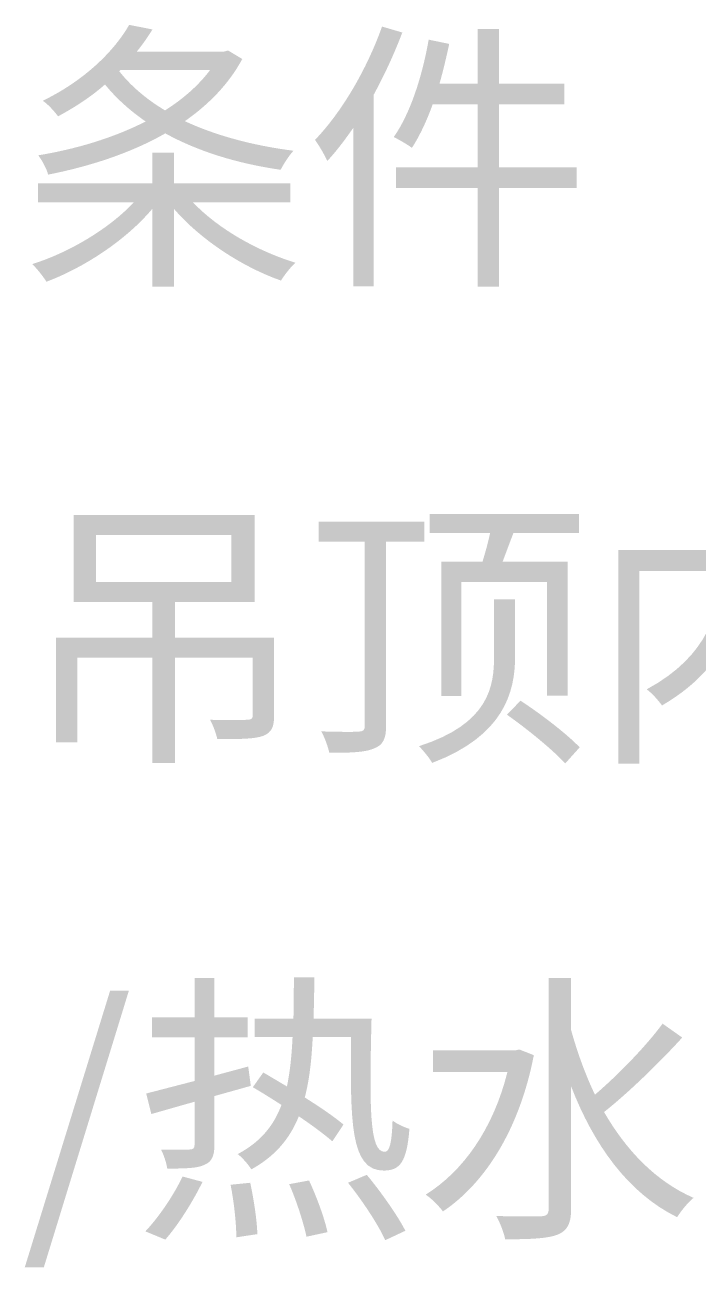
# Model space of a CAD drawing. Header units: millimetres. Extents: x -4600 to 229000, y -4300 to 19460.
# Drawn here: x 219349 to 220028, y 14384 to 15636 of the extents above; entities that cross this region are included whole.
import ezdxf

# ---------------------------------------------------------------- set-up
doc = ezdxf.new("R2010")
doc.units = ezdxf.units.MM
doc.header["$LTSCALE"] = 100
doc.layers.add('R2-LEGEND', color=7, linetype='Continuous', lineweight=18)

# ---------------------------------------------------------------- blocks, each defined once
blk = doc.blocks.new('A06_SHEET')
at = {"layer": 'R2-LEGEND'}
h = blk.add_hatch(color=256, dxfattribs=at)
edge = h.paths.add_edge_path()
edge.add_spline(control_points=[(19454.3, 15636.2), (19439.4, 15610.2), (19409.9, 15580.4), (19367.2, 15559.7)], knot_values=[0, 0, 0, 0, 1, 1, 1, 1], degree=3, periodic=0)
edge.add_spline(control_points=[(19367.2, 15559.7), (19372, 15556.6), (19378.9, 15549.1), (19382.6, 15544)], knot_values=[0, 0, 0, 0, 1, 1, 1, 1], degree=3, periodic=0)
edge.add_spline(control_points=[(19382.6, 15544), (19400.7, 15553.7), (19416.5, 15564.3), (19429.9, 15576.1)], knot_values=[0, 0, 0, 0, 1, 1, 1, 1], degree=3, periodic=0)
edge.add_spline(control_points=[(19429.9, 15576.1), (19441.4, 15562), (19455.1, 15549.7), (19470.9, 15538.8)], knot_values=[0, 0, 0, 0, 1, 1, 1, 1], degree=3, periodic=0)
edge.add_spline(control_points=[(19470.9, 15538.8), (19437.9, 15521.9), (19399.5, 15510.7), (19362.6, 15504.7)], knot_values=[0, 0, 0, 0, 1, 1, 1, 1], degree=3, periodic=0)
edge.add_spline(control_points=[(19362.6, 15504.7), (19366.3, 15499.9), (19371.2, 15491), (19372.6, 15485.2)], knot_values=[0, 0, 0, 0, 1, 1, 1, 1], degree=3, periodic=0)
edge.add_spline(control_points=[(19372.6, 15485.2), (19413.3, 15493.3), (19455.1, 15506.4), (19490.7, 15526.8)], knot_values=[0, 0, 0, 0, 1, 1, 1, 1], degree=3, periodic=0)
edge.add_spline(control_points=[(19490.7, 15526.8), (19523.9, 15508.5), (19563.4, 15496.4), (19607, 15490.1)], knot_values=[0, 0, 0, 0, 1, 1, 1, 1], degree=3, periodic=0)
edge.add_spline(control_points=[(19607, 15490.1), (19609.8, 15495.8), (19615.6, 15504.7), (19619.9, 15509.3)], knot_values=[0, 0, 0, 0, 1, 1, 1, 1], degree=3, periodic=0)
edge.add_spline(control_points=[(19619.9, 15509.3), (19579.2, 15514.5), (19541.9, 15524.5), (19510.4, 15539.1)], knot_values=[0, 0, 0, 0, 1, 1, 1, 1], degree=3, periodic=0)
edge.add_spline(control_points=[(19510.4, 15539.1), (19534.5, 15556), (19554.8, 15576.6), (19568.3, 15601.8)], knot_values=[0, 0, 0, 0, 1, 1, 1, 1], degree=3, periodic=0)
edge.add_line((19568.3, 15601.8), (19554, 15610.4))
edge.add_line((19554, 15610.4), (19550, 15609.3))
edge.add_line((19550, 15609.3), (19462, 15609.3))
edge.add_spline(control_points=[(19462, 15609.3), (19468, 15616.7), (19473.2, 15624.2), (19477.8, 15631.6)], knot_values=[0, 0, 0, 0, 1, 1, 1, 1], degree=3, periodic=0)
edge.add_line((19477.8, 15631.6), (19454.3, 15636.2))
edge = h.paths.add_edge_path(flags=0)
edge.add_spline(control_points=[(19535.9, 15590.7), (19524.2, 15575.2), (19508.7, 15561.5), (19490.4, 15550)], knot_values=[0, 0, 0, 0, 1, 1, 1, 1], degree=3, periodic=0)
edge.add_spline(control_points=[(19490.4, 15550), (19471.7, 15561.2), (19456.3, 15574.3), (19444.2, 15589.5)], knot_values=[0, 0, 0, 0, 1, 1, 1, 1], degree=3, periodic=0)
edge.add_line((19444.2, 15589.5), (19445.7, 15590.7))
edge.add_line((19445.7, 15590.7), (19535.9, 15590.7))
h = blk.add_hatch(color=256, dxfattribs=at)
edge = h.paths.add_edge_path()
edge.add_spline(control_points=[(19709.2, 15634.5), (19693.8, 15591.2), (19668.6, 15548.3), (19641.6, 15520.2)], knot_values=[0, 0, 0, 0, 1, 1, 1, 1], degree=3, periodic=0)
edge.add_spline(control_points=[(19641.6, 15520.2), (19645.4, 15515.3), (19651.7, 15504.2), (19654, 15499)], knot_values=[0, 0, 0, 0, 1, 1, 1, 1], degree=3, periodic=0)
edge.add_spline(control_points=[(19654, 15499), (19663.1, 15508.7), (19671.7, 15520.2), (19680.3, 15532.5)], knot_values=[0, 0, 0, 0, 1, 1, 1, 1], degree=3, periodic=0)
edge.add_line((19680.3, 15532.5), (19680.3, 15372.7))
edge.add_line((19680.3, 15372.7), (19700.9, 15372.7))
edge.add_line((19700.9, 15372.7), (19700.9, 15566))
edge.add_spline(control_points=[(19700.9, 15566), (19711.8, 15586.1), (19721.6, 15607.3), (19729.6, 15628.5)], knot_values=[0, 0, 0, 0, 1, 1, 1, 1], degree=3, periodic=0)
edge.add_line((19729.6, 15628.5), (19709.2, 15634.5))
h = blk.add_hatch(color=256, dxfattribs=at)
edge = h.paths.add_edge_path()
edge.add_line((19723.3, 15492.7), (19723.3, 15471.8))
edge.add_line((19723.3, 15471.8), (19805.5, 15471.8))
edge.add_line((19805.5, 15471.8), (19805.5, 15372.1))
edge.add_line((19805.5, 15372.1), (19827, 15372.1))
edge.add_line((19827, 15372.1), (19827, 15471.8))
edge.add_line((19827, 15471.8), (19905.5, 15471.8))
edge.add_line((19905.5, 15471.8), (19905.5, 15492.7))
edge.add_line((19905.5, 15492.7), (19827, 15492.7))
edge.add_line((19827, 15492.7), (19827, 15556))
edge.add_line((19827, 15556), (19892.9, 15556))
edge.add_line((19892.9, 15556), (19892.9, 15576.9))
edge.add_line((19892.9, 15576.9), (19827, 15576.9))
edge.add_line((19827, 15576.9), (19827, 15632.2))
edge.add_line((19827, 15632.2), (19805.5, 15632.2))
edge.add_line((19805.5, 15632.2), (19805.5, 15576.9))
edge.add_line((19805.5, 15576.9), (19767.1, 15576.9))
edge.add_spline(control_points=[(19767.1, 15576.9), (19770.8, 15589.8), (19774, 15603.6), (19776.9, 15617)], knot_values=[0, 0, 0, 0, 1, 1, 1, 1], degree=3, periodic=0)
edge.add_line((19776.9, 15617), (19756.2, 15621.3))
edge.add_spline(control_points=[(19756.2, 15621.3), (19749.6, 15583.8), (19737.6, 15546.8), (19721, 15523.1)], knot_values=[0, 0, 0, 0, 1, 1, 1, 1], degree=3, periodic=0)
edge.add_spline(control_points=[(19721, 15523.1), (19726.2, 15520.5), (19735.3, 15515.3), (19739.3, 15512.2)], knot_values=[0, 0, 0, 0, 1, 1, 1, 1], degree=3, periodic=0)
edge.add_spline(control_points=[(19739.3, 15512.2), (19747.1, 15524.2), (19754.2, 15539.4), (19760.2, 15556)], knot_values=[0, 0, 0, 0, 1, 1, 1, 1], degree=3, periodic=0)
edge.add_line((19760.2, 15556), (19805.5, 15556))
edge.add_line((19805.5, 15556), (19805.5, 15492.7))
edge.add_line((19805.5, 15492.7), (19723.3, 15492.7))
h = blk.add_hatch(color=256, dxfattribs=at)
edge = h.paths.add_edge_path()
edge.add_line((19477.8, 15507.3), (19477.8, 15476.4))
edge.add_line((19477.8, 15476.4), (19362.3, 15476.4))
edge.add_line((19362.3, 15476.4), (19362.3, 15457.2))
edge.add_line((19362.3, 15457.2), (19458.9, 15457.2))
edge.add_spline(control_points=[(19458.9, 15457.2), (19433.6, 15430.2), (19393.2, 15406.5), (19356.6, 15395)], knot_values=[0, 0, 0, 0, 1, 1, 1, 1], degree=3, periodic=0)
edge.add_spline(control_points=[(19356.6, 15395), (19361.4, 15390.4), (19367.7, 15382.4), (19370.9, 15377.2)], knot_values=[0, 0, 0, 0, 1, 1, 1, 1], degree=3, periodic=0)
edge.add_spline(control_points=[(19370.9, 15377.2), (19409, 15391.6), (19451.1, 15419.1), (19477.8, 15450.9)], knot_values=[0, 0, 0, 0, 1, 1, 1, 1], degree=3, periodic=0)
edge.add_line((19477.8, 15450.9), (19477.8, 15372.1))
edge.add_line((19477.8, 15372.1), (19499.5, 15372.1))
edge.add_line((19499.5, 15372.1), (19499.5, 15450.6))
edge.add_spline(control_points=[(19499.5, 15450.6), (19526.5, 15419.4), (19568.3, 15392.1), (19607.3, 15378.4)], knot_values=[0, 0, 0, 0, 1, 1, 1, 1], degree=3, periodic=0)
edge.add_spline(control_points=[(19607.3, 15378.4), (19610.7, 15383.8), (19617, 15392.1), (19621.9, 15396.4)], knot_values=[0, 0, 0, 0, 1, 1, 1, 1], degree=3, periodic=0)
edge.add_spline(control_points=[(19621.9, 15396.4), (19584.1, 15407.9), (19543.9, 15430.5), (19518.7, 15457.2)], knot_values=[0, 0, 0, 0, 1, 1, 1, 1], degree=3, periodic=0)
edge.add_line((19518.7, 15457.2), (19616.7, 15457.2))
edge.add_line((19616.7, 15457.2), (19616.7, 15476.4))
edge.add_line((19616.7, 15476.4), (19499.5, 15476.4))
edge.add_line((19499.5, 15476.4), (19499.5, 15507.3))
edge.add_line((19499.5, 15507.3), (19477.8, 15507.3))
h = blk.add_hatch(color=256, dxfattribs=at)
edge = h.paths.add_edge_path()
edge.add_line((19947.3, 15106.7), (19947.3, 14891.5))
edge.add_line((19947.3, 14891.5), (19968.5, 14891.5))
edge.add_line((19968.5, 14891.5), (19968.5, 15085.5))
edge.add_line((19968.5, 15085.5), (20051.3, 15085.5))
edge.add_spline(control_points=[(20051.3, 15085.5), (20049.9, 15047.6), (20039.3, 15000.4), (19976, 14966.3)], knot_values=[0, 0, 0, 0, 1, 1, 1, 1], degree=3, periodic=0)
edge.add_spline(control_points=[(19976, 14966.3), (19981.1, 14962.6), (19988.3, 14954.5), (19991.4, 14950)], knot_values=[0, 0, 0, 0, 1, 1, 1, 1], degree=3, periodic=0)
edge.add_spline(control_points=[(19991.4, 14950), (20030.1, 14972.6), (20050.8, 14999.8), (20061.6, 15027.3)], knot_values=[0, 0, 0, 0, 1, 1, 1, 1], degree=3, periodic=0)
edge.add_spline(control_points=[(20061.6, 15027.3), (20088, 15003), (20116.9, 14973.2), (20131.5, 14953.7)], knot_values=[0, 0, 0, 0, 1, 1, 1, 1], degree=3, periodic=0)
edge.add_line((20131.5, 14953.7), (20149.3, 14967.7))
edge.add_spline(control_points=[(20149.3, 14967.7), (20131.5, 14989.2), (20096.6, 15022.7), (20068.2, 15047.9)], knot_values=[0, 0, 0, 0, 1, 1, 1, 1], degree=3, periodic=0)
edge.add_spline(control_points=[(20068.2, 15047.9), (20071.1, 15060.8), (20072.5, 15073.4), (20073.1, 15085.5)], knot_values=[0, 0, 0, 0, 1, 1, 1, 1], degree=3, periodic=0)
edge.add_line((20073.1, 15085.5), (20156.5, 15085.5))
edge.add_line((20156.5, 15085.5), (20156.5, 14920.7))
edge.add_spline(control_points=[(20156.5, 14920.7), (20156.5, 14915.6), (20155, 14913.9), (20149.3, 14913.6)], knot_values=[0, 0, 0, 0, 1, 1, 1, 1], degree=3, periodic=0)
edge.add_spline(control_points=[(20149.3, 14913.6), (20143.6, 14913.6), (20124.1, 14913.3), (20103.8, 14914.1)], knot_values=[0, 0, 0, 0, 1, 1, 1, 1], degree=3, periodic=0)
edge.add_spline(control_points=[(20103.8, 14914.1), (20106.9, 14908.1), (20110.3, 14898.4), (20111.2, 14892.4)], knot_values=[0, 0, 0, 0, 1, 1, 1, 1], degree=3, periodic=0)
edge.add_spline(control_points=[(20111.2, 14892.4), (20137, 14892.4), (20154.7, 14892.4), (20164.8, 14895.8)], knot_values=[0, 0, 0, 0, 1, 1, 1, 1], degree=3, periodic=0)
edge.add_spline(control_points=[(20164.8, 14895.8), (20174.5, 14899.5), (20177.7, 14906.4), (20177.7, 14920.4)], knot_values=[0, 0, 0, 0, 1, 1, 1, 1], degree=3, periodic=0)
edge.add_line((20177.7, 14920.4), (20177.7, 15106.7))
edge.add_line((20177.7, 15106.7), (20073.4, 15106.7))
edge.add_line((20073.4, 15106.7), (20073.4, 15155.7))
edge.add_line((20073.4, 15155.7), (20051.6, 15155.7))
edge.add_line((20051.6, 15155.7), (20051.6, 15106.7))
edge.add_line((20051.6, 15106.7), (19947.3, 15106.7))
h = blk.add_hatch(color=256, dxfattribs=at)
edge = h.paths.add_edge_path()
edge.add_line((19768.8, 15094.9), (19768.8, 14959.4))
edge.add_line((19768.8, 14959.4), (19789.2, 14959.4))
edge.add_line((19789.2, 14959.4), (19789.2, 15074.6))
edge.add_line((19789.2, 15074.6), (19875.4, 15074.6))
edge.add_line((19875.4, 15074.6), (19875.4, 14960))
edge.add_line((19875.4, 14960), (19896.3, 14960))
edge.add_line((19896.3, 14960), (19896.3, 15094.9))
edge.add_line((19896.3, 15094.9), (19830.7, 15094.9))
edge.add_line((19830.7, 15094.9), (19841.6, 15123.9))
edge.add_line((19841.6, 15123.9), (19907.8, 15123.9))
edge.add_line((19907.8, 15123.9), (19907.8, 15143))
edge.add_line((19907.8, 15143), (19757.1, 15143))
edge.add_line((19757.1, 15143), (19757.1, 15123.9))
edge.add_line((19757.1, 15123.9), (19818.1, 15123.9))
edge.add_spline(control_points=[(19818.1, 15123.9), (19816.1, 15114.4), (19813.2, 15103.8), (19810.4, 15094.9)], knot_values=[0, 0, 0, 0, 1, 1, 1, 1], degree=3, periodic=0)
edge.add_line((19810.4, 15094.9), (19768.8, 15094.9))
edge = h.paths.add_edge_path(flags=0)
edge.add_line((19822.1, 15057.1), (19822.1, 14999.5))
edge.add_spline(control_points=[(19822.1, 14999.5), (19822.1, 14969.7), (19817.3, 14931.6), (19746.5, 14909)], knot_values=[0, 0, 0, 0, 1, 1, 1, 1], degree=3, periodic=0)
edge.add_spline(control_points=[(19746.5, 14909), (19750.8, 14904.4), (19757.1, 14897), (19759.7, 14892.1)], knot_values=[0, 0, 0, 0, 1, 1, 1, 1], degree=3, periodic=0)
edge.add_spline(control_points=[(19759.7, 14892.1), (19831.6, 14919.3), (19843.3, 14963.1), (19843.3, 14999.2)], knot_values=[0, 0, 0, 0, 1, 1, 1, 1], degree=3, periodic=0)
edge.add_line((19843.3, 14999.2), (19843.3, 15057.1))
edge.add_line((19843.3, 15057.1), (19822.1, 15057.1))
h = blk.add_hatch(color=256, dxfattribs=at)
edge = h.paths.add_edge_path()
edge.add_line((19380.6, 15018.4), (19380.6, 14913))
edge.add_line((19380.6, 14913), (19402.1, 14913))
edge.add_line((19402.1, 14913), (19402.1, 14998.1))
edge.add_line((19402.1, 14998.1), (19477.8, 14998.1))
edge.add_line((19477.8, 14998.1), (19477.8, 14892.1))
edge.add_line((19477.8, 14892.1), (19500.4, 14892.1))
edge.add_line((19500.4, 14892.1), (19500.4, 14998.1))
edge.add_line((19500.4, 14998.1), (19578.9, 14998.1))
edge.add_line((19578.9, 14998.1), (19578.9, 14940.2))
edge.add_spline(control_points=[(19578.9, 14940.2), (19578.9, 14936.8), (19577.5, 14935.6), (19572.9, 14935.6)], knot_values=[0, 0, 0, 0, 1, 1, 1, 1], degree=3, periodic=0)
edge.add_spline(control_points=[(19572.9, 14935.6), (19568.6, 14935.3), (19552.8, 14935.1), (19535.9, 14935.6)], knot_values=[0, 0, 0, 0, 1, 1, 1, 1], degree=3, periodic=0)
edge.add_spline(control_points=[(19535.9, 14935.6), (19538.8, 14929.9), (19541.9, 14922.2), (19543.1, 14916.1)], knot_values=[0, 0, 0, 0, 1, 1, 1, 1], degree=3, periodic=0)
edge.add_spline(control_points=[(19543.1, 14916.1), (19565.7, 14916.1), (19580, 14916.1), (19589.2, 14919.3)], knot_values=[0, 0, 0, 0, 1, 1, 1, 1], degree=3, periodic=0)
edge.add_spline(control_points=[(19589.2, 14919.3), (19598.1, 14922.7), (19600.4, 14928.8), (19600.4, 14939.9)], knot_values=[0, 0, 0, 0, 1, 1, 1, 1], degree=3, periodic=0)
edge.add_line((19600.4, 14939.9), (19600.4, 15018.4))
edge.add_line((19600.4, 15018.4), (19500.4, 15018.4))
edge.add_line((19500.4, 15018.4), (19500.4, 15054.5))
edge.add_line((19500.4, 15054.5), (19580.9, 15054.5))
edge.add_line((19580.9, 15054.5), (19580.9, 15141.9))
edge.add_line((19580.9, 15141.9), (19398.4, 15141.9))
edge.add_line((19398.4, 15141.9), (19398.4, 15054.5))
edge.add_line((19398.4, 15054.5), (19477.8, 15054.5))
edge.add_line((19477.8, 15054.5), (19477.8, 15018.4))
edge.add_line((19477.8, 15018.4), (19380.6, 15018.4))
h.paths.add_polyline_path([(19420.8, 15121.8), (19557.4, 15121.8), (19557.4, 15074.6), (19420.8, 15074.6), (19420.8, 15121.8)], flags=0)
h = blk.add_hatch(color=256, dxfattribs=at)
edge = h.paths.add_edge_path()
edge.add_line((19645.4, 15135.3), (19645.4, 15115))
edge.add_line((19645.4, 15115), (19691.8, 15115))
edge.add_line((19691.8, 15115), (19691.8, 14929.6))
edge.add_spline(control_points=[(19691.8, 14929.6), (19691.8, 14925), (19690.3, 14923.9), (19685.5, 14923.6), (19680.9, 14923.3), (19665.4, 14923.3), (19647.9, 14923.9)], knot_values=[0, 0, 0, 0, 1, 1, 1, 2, 2, 2, 2], degree=3, periodic=0)
edge.add_spline(control_points=[(19647.9, 14923.9), (19651.4, 14917.9), (19654.8, 14908.1), (19656, 14902.4)], knot_values=[0, 0, 0, 0, 1, 1, 1, 1], degree=3, periodic=0)
edge.add_spline(control_points=[(19656, 14902.4), (19678.9, 14902.1), (19692.9, 14903), (19701.2, 14906.7)], knot_values=[0, 0, 0, 0, 1, 1, 1, 1], degree=3, periodic=0)
edge.add_spline(control_points=[(19701.2, 14906.7), (19710.1, 14910.1), (19713.3, 14916.4), (19713.3, 14929.6)], knot_values=[0, 0, 0, 0, 1, 1, 1, 1], degree=3, periodic=0)
edge.add_line((19713.3, 14929.6), (19713.3, 15115))
edge.add_line((19713.3, 15115), (19751.7, 15115))
edge.add_line((19751.7, 15115), (19751.7, 15135.3))
edge.add_line((19751.7, 15135.3), (19645.4, 15135.3))
h = blk.add_hatch(color=256, dxfattribs=at)
edge = h.paths.add_edge_path()
edge.add_spline(control_points=[(19835, 14940.8), (19855.6, 14926.2), (19881.4, 14905.3), (19893.8, 14891.5)], knot_values=[0, 0, 0, 0, 1, 1, 1, 1], degree=3, periodic=0)
edge.add_line((19893.8, 14891.5), (19908.4, 14907.8))
edge.add_spline(control_points=[(19908.4, 14907.8), (19895.5, 14921.3), (19869.4, 14941.4), (19848.8, 14954.8)], knot_values=[0, 0, 0, 0, 1, 1, 1, 1], degree=3, periodic=0)
edge.add_line((19848.8, 14954.8), (19835, 14940.8))
h = blk.add_hatch(color=256, dxfattribs=at)
edge = h.paths.add_edge_path()
edge.add_line((19520.2, 14675.4), (19520.2, 14635.5))
edge.add_line((19520.2, 14635.5), (19477.2, 14635.5))
edge.add_line((19477.2, 14635.5), (19477.2, 14615.5))
edge.add_line((19477.2, 14615.5), (19520.2, 14615.5))
edge.add_line((19520.2, 14615.5), (19520.2, 14571.4))
edge.add_line((19520.2, 14571.4), (19471.5, 14558.8))
edge.add_line((19471.5, 14558.8), (19476.6, 14538.1))
edge.add_line((19476.6, 14538.1), (19520.2, 14550.5))
edge.add_line((19520.2, 14550.5), (19520.2, 14506.9))
edge.add_spline(control_points=[(19520.2, 14506.9), (19520.2, 14503.5), (19518.7, 14502.3), (19515, 14502.3), (19511.6, 14502.3), (19499.5, 14502), (19486.4, 14502.3)], knot_values=[0, 0, 0, 0, 1, 1, 1, 2, 2, 2, 2], degree=3, periodic=0)
edge.add_spline(control_points=[(19486.4, 14502.3), (19489.2, 14496.9), (19491.8, 14488.9), (19492.7, 14483.1)], knot_values=[0, 0, 0, 0, 1, 1, 1, 1], degree=3, periodic=0)
edge.add_spline(control_points=[(19492.7, 14483.1), (19511.3, 14483.1), (19523, 14483.4), (19530.2, 14486.9)], knot_values=[0, 0, 0, 0, 1, 1, 1, 1], degree=3, periodic=0)
edge.add_spline(control_points=[(19530.2, 14486.9), (19537.6, 14490), (19540.2, 14495.7), (19540.2, 14506.9)], knot_values=[0, 0, 0, 0, 1, 1, 1, 1], degree=3, periodic=0)
edge.add_line((19540.2, 14506.9), (19540.2, 14556.2))
edge.add_line((19540.2, 14556.2), (19576.9, 14566.5))
edge.add_line((19576.9, 14566.5), (19574.3, 14586))
edge.add_line((19574.3, 14586), (19540.2, 14576.8))
edge.add_line((19540.2, 14576.8), (19540.2, 14615.5))
edge.add_line((19540.2, 14615.5), (19573.7, 14615.5))
edge.add_line((19573.7, 14615.5), (19573.7, 14635.5))
edge.add_line((19573.7, 14635.5), (19540.2, 14635.5))
edge.add_line((19540.2, 14635.5), (19540.2, 14675.4))
edge.add_line((19540.2, 14675.4), (19520.2, 14675.4))
h = blk.add_hatch(color=256, dxfattribs=at)
edge = h.paths.add_edge_path()
edge.add_line((19620.4, 14675.9), (19619.9, 14634.4))
edge.add_line((19619.9, 14634.4), (19580.9, 14634.4))
edge.add_line((19580.9, 14634.4), (19580.9, 14615.8))
edge.add_line((19580.9, 14615.8), (19619, 14615.8))
edge.add_spline(control_points=[(19619, 14615.8), (19618.1, 14596.9), (19616.4, 14580.3), (19613.3, 14565.9)], knot_values=[0, 0, 0, 0, 1, 1, 1, 1], degree=3, periodic=0)
edge.add_line((19613.3, 14565.9), (19589.5, 14580))
edge.add_line((19589.5, 14580), (19578.9, 14565.1))
edge.add_spline(control_points=[(19578.9, 14565.1), (19588.1, 14559.9), (19597.8, 14553.6), (19607.8, 14547.3)], knot_values=[0, 0, 0, 0, 1, 1, 1, 1], degree=3, periodic=0)
edge.add_spline(control_points=[(19607.8, 14547.3), (19599.8, 14525.8), (19586.3, 14509.8), (19563.7, 14497.7)], knot_values=[0, 0, 0, 0, 1, 1, 1, 1], degree=3, periodic=0)
edge.add_spline(control_points=[(19563.7, 14497.7), (19568.3, 14494.3), (19574.6, 14486.9), (19577.5, 14482.3)], knot_values=[0, 0, 0, 0, 1, 1, 1, 1], degree=3, periodic=0)
edge.add_spline(control_points=[(19577.5, 14482.3), (19601.2, 14495.5), (19616.1, 14512.9), (19625.3, 14535.8)], knot_values=[0, 0, 0, 0, 1, 1, 1, 1], degree=3, periodic=0)
edge.add_spline(control_points=[(19625.3, 14535.8), (19638.8, 14526.7), (19651.1, 14517.5), (19659.1, 14510.6)], knot_values=[0, 0, 0, 0, 1, 1, 1, 1], degree=3, periodic=0)
edge.add_line((19659.1, 14510.6), (19670.3, 14527.5))
edge.add_spline(control_points=[(19670.3, 14527.5), (19661.1, 14535.3), (19646.8, 14545), (19631.3, 14554.8)], knot_values=[0, 0, 0, 0, 1, 1, 1, 1], degree=3, periodic=0)
edge.add_spline(control_points=[(19631.3, 14554.8), (19635.9, 14572.2), (19638.2, 14592.3), (19639.3, 14615.8)], knot_values=[0, 0, 0, 0, 1, 1, 1, 1], degree=3, periodic=0)
edge.add_line((19639.3, 14615.8), (19678, 14615.8))
edge.add_spline(control_points=[(19678, 14615.8), (19677.2, 14531), (19676.9, 14480.8), (19711, 14481.1), (19727.6, 14481.1), (19734.2, 14490.3), (19736.8, 14523.2)], knot_values=[0, 0, 0, 0, 1, 1, 1, 2, 2, 2, 2], degree=3, periodic=0)
edge.add_spline(control_points=[(19736.8, 14523.2), (19731.6, 14524.7), (19724.1, 14528.1), (19719.8, 14531.5)], knot_values=[0, 0, 0, 0, 1, 1, 1, 1], degree=3, periodic=0)
edge.add_spline(control_points=[(19719.8, 14531.5), (19719, 14508.1), (19716.7, 14500), (19711.8, 14500), (19696.4, 14500), (19696.4, 14544.4), (19698.6, 14634.4)], knot_values=[0, 0, 0, 0, 1, 1, 1, 2, 2, 2, 2], degree=3, periodic=0)
edge.add_line((19698.6, 14634.4), (19640.2, 14634.4))
edge.add_line((19640.2, 14634.4), (19641.1, 14675.9))
edge.add_line((19641.1, 14675.9), (19620.4, 14675.9))
h = blk.add_hatch(color=256, dxfattribs=at)
edge = h.paths.add_edge_path()
edge.add_spline(control_points=[(19992, 14629.2), (19975.1, 14606.3), (19947.3, 14577.7), (19923.8, 14557.6)], knot_values=[0, 0, 0, 0, 1, 1, 1, 1], degree=3, periodic=0)
edge.add_spline(control_points=[(19923.8, 14557.6), (19914.1, 14578), (19906.1, 14600), (19899.8, 14622.7)], knot_values=[0, 0, 0, 0, 1, 1, 1, 1], degree=3, periodic=0)
edge.add_line((19899.8, 14622.7), (19899.8, 14675.1))
edge.add_line((19899.8, 14675.1), (19877.1, 14675.1))
edge.add_line((19877.1, 14675.1), (19877.1, 14442.4))
edge.add_spline(control_points=[(19877.1, 14442.4), (19877.1, 14437), (19875.1, 14435.3), (19869.4, 14435), (19863.7, 14434.7), (19845.3, 14434.7), (19824.4, 14435.3)], knot_values=[0, 0, 0, 0, 1, 1, 1, 2, 2, 2, 2], degree=3, periodic=0)
edge.add_spline(control_points=[(19824.4, 14435.3), (19827.9, 14429), (19832.2, 14418.1), (19833.3, 14411.8)], knot_values=[0, 0, 0, 0, 1, 1, 1, 1], degree=3, periodic=0)
edge.add_spline(control_points=[(19833.3, 14411.8), (19859.9, 14411.8), (19876.3, 14412.7), (19886, 14416.4)], knot_values=[0, 0, 0, 0, 1, 1, 1, 1], degree=3, periodic=0)
edge.add_spline(control_points=[(19886, 14416.4), (19895.8, 14420.4), (19899.8, 14427.3), (19899.8, 14442.4)], knot_values=[0, 0, 0, 0, 1, 1, 1, 1], degree=3, periodic=0)
edge.add_line((19899.8, 14442.4), (19899.8, 14565.9))
edge.add_spline(control_points=[(19899.8, 14565.9), (19922.7, 14506.9), (19957.1, 14458.5), (20006.6, 14434.1)], knot_values=[0, 0, 0, 0, 1, 1, 1, 1], degree=3, periodic=0)
edge.add_spline(control_points=[(20006.6, 14434.1), (20010.6, 14440.4), (20017.8, 14449.3), (20023.2, 14453.6)], knot_values=[0, 0, 0, 0, 1, 1, 1, 1], degree=3, periodic=0)
edge.add_spline(control_points=[(20023.2, 14453.6), (19985.1, 14470.2), (19955.3, 14501.5), (19933, 14540.1)], knot_values=[0, 0, 0, 0, 1, 1, 1, 1], degree=3, periodic=0)
edge.add_spline(control_points=[(19933, 14540.1), (19957.9, 14559.9), (19988.9, 14590), (20011.8, 14615.2)], knot_values=[0, 0, 0, 0, 1, 1, 1, 1], degree=3, periodic=0)
edge.add_line((20011.8, 14615.2), (19992, 14629.2))
blk.add_hatch(color=256, dxfattribs=at).paths.add_polyline_path([(19349.1, 14383.7), (19368.3, 14383.7), (19454, 14662.5), (19435.1, 14662.5), (19349.1, 14383.7)])
h = blk.add_hatch(color=256, dxfattribs=at)
edge = h.paths.add_edge_path()
edge.add_line((19760.5, 14602.3), (19760.5, 14580.5))
edge.add_line((19760.5, 14580.5), (19835.6, 14580.5))
edge.add_spline(control_points=[(19835.6, 14580.5), (19821.3, 14523.2), (19790.9, 14480.3), (19753.1, 14456.8)], knot_values=[0, 0, 0, 0, 1, 1, 1, 1], degree=3, periodic=0)
edge.add_spline(control_points=[(19753.1, 14456.8), (19758.5, 14453.6), (19766.8, 14445), (19770.6, 14439.9)], knot_values=[0, 0, 0, 0, 1, 1, 1, 1], degree=3, periodic=0)
edge.add_spline(control_points=[(19770.6, 14439.9), (19812.7, 14468.2), (19847.6, 14522.1), (19862.2, 14597.4)], knot_values=[0, 0, 0, 0, 1, 1, 1, 1], degree=3, periodic=0)
edge.add_line((19862.2, 14597.4), (19847.6, 14603.2))
edge.add_line((19847.6, 14603.2), (19843.6, 14602.3))
edge.add_line((19843.6, 14602.3), (19760.5, 14602.3))
h = blk.add_hatch(color=256, dxfattribs=at)
edge = h.paths.add_edge_path()
edge.add_spline(control_points=[(19508.1, 14475.1), (19498.7, 14455.3), (19483.5, 14433.3), (19470.6, 14419.8)], knot_values=[0, 0, 0, 0, 1, 1, 1, 1], degree=3, periodic=0)
edge.add_line((19470.6, 14419.8), (19490.7, 14411.5))
edge.add_spline(control_points=[(19490.7, 14411.5), (19503.8, 14426.4), (19518.4, 14449.6), (19528.2, 14469.7)], knot_values=[0, 0, 0, 0, 1, 1, 1, 1], degree=3, periodic=0)
edge.add_line((19528.2, 14469.7), (19508.1, 14475.1))
h = blk.add_hatch(color=256, dxfattribs=at)
edge = h.paths.add_edge_path()
edge.add_spline(control_points=[(19556.5, 14466.8), (19560, 14449.6), (19562.3, 14427.3), (19562.3, 14413.8)], knot_values=[0, 0, 0, 0, 1, 1, 1, 1], degree=3, periodic=0)
edge.add_line((19562.3, 14413.8), (19583.5, 14417))
edge.add_spline(control_points=[(19583.5, 14417), (19583.2, 14430.1), (19580, 14451.9), (19576.3, 14468.8)], knot_values=[0, 0, 0, 0, 1, 1, 1, 1], degree=3, periodic=0)
edge.add_line((19576.3, 14468.8), (19556.5, 14466.8))
h = blk.add_hatch(color=256, dxfattribs=at)
edge = h.paths.add_edge_path()
edge.add_spline(control_points=[(19615.6, 14467.4), (19623, 14450.5), (19630.2, 14428.1), (19633, 14414.4)], knot_values=[0, 0, 0, 0, 1, 1, 1, 1], degree=3, periodic=0)
edge.add_line((19633, 14414.4), (19654.2, 14419))
edge.add_spline(control_points=[(19654.2, 14419), (19651.4, 14432.4), (19643.4, 14454.5), (19635.6, 14471.1)], knot_values=[0, 0, 0, 0, 1, 1, 1, 1], degree=3, periodic=0)
edge.add_line((19635.6, 14471.1), (19615.6, 14467.4))
h = blk.add_hatch(color=256, dxfattribs=at)
edge = h.paths.add_edge_path()
edge.add_spline(control_points=[(19674.9, 14468.8), (19689.2, 14451), (19705.5, 14426.4), (19712.4, 14410.9)], knot_values=[0, 0, 0, 0, 1, 1, 1, 1], degree=3, periodic=0)
edge.add_line((19712.4, 14410.9), (19732.7, 14420.4))
edge.add_spline(control_points=[(19732.7, 14420.4), (19725, 14435.6), (19708.1, 14459.6), (19693.8, 14476.8)], knot_values=[0, 0, 0, 0, 1, 1, 1, 1], degree=3, periodic=0)
edge.add_line((19693.8, 14476.8), (19674.9, 14468.8))

msp = doc.modelspace()

# ---------------------------------------------------------------- block references
msp.add_blockref('A06_SHEET', (200000, 0))

doc.saveas('drawing.dxf')
